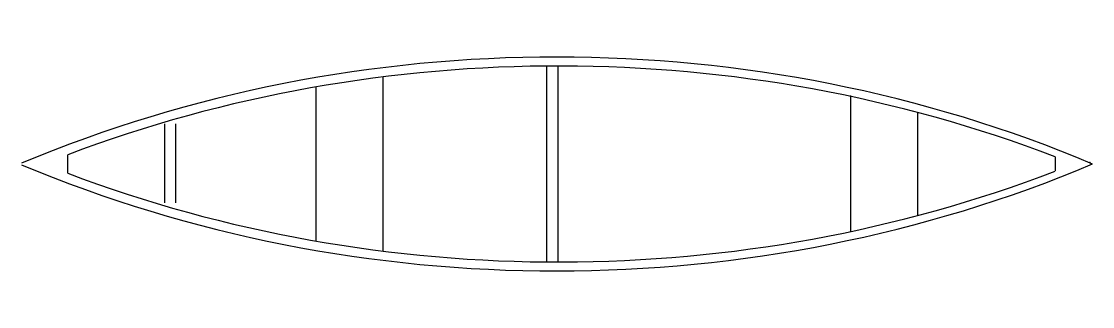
# Model space of a CAD drawing. Extents: x -24.97 to -20.4, y 145.5 to 146.72.
import ezdxf

# ---------------------------------------------------------------- set-up
doc = ezdxf.new("R2010")
doc.units = 0
doc.header["$MEASUREMENT"] = 0
doc.layers.add('01', color=1, linetype='CONTINUOUS')
doc.layers.add('02', color=2, linetype='CONTINUOUS')

msp = doc.modelspace()

# ---------------------------------------------------------------- linework, layer by layer
at = {"layer": '01'}
for p, q in [((-22.7316, 146.5298), (-22.7316, 145.6929)), ((-22.684, 146.5298), (-22.684, 145.6929)), ((-23.7161, 146.4388), (-23.7161, 145.7817)), ((-23.4302, 146.4835), (-23.4302, 145.7396)), ((-21.4341, 146.4039), (-21.4341, 145.8218)), ((-21.1482, 146.3316), (-21.1482, 145.8913)), ((-24.3629, 146.2835), (-24.3629, 145.945)), ((-24.3152, 146.2835), (-24.3152, 145.945))]:
    msp.add_line(p, q, dxfattribs=at)
at = {"layer": '02'}
for p, q in [((-24.7757, 146.0718), (-24.7757, 146.1511)), ((-20.5617, 146.1422), (-20.5617, 146.0822))]:
    msp.add_line(p, q, dxfattribs=at)
for centre, major_axis, start_param, end_param in [((-22.6909, 142.0548), (-5.2227, 0), 4.258582, 5.164644), ((-22.6804, 142.0143), (5.2254, 0), 1.153318, 1.983393), ((-22.6909, 150.1681), (-5.2227, 0), 1.118541, 2.024603), ((-22.6804, 150.2086), (-5.2254, 0), 1.1582, 1.988274)]:
    msp.add_ellipse(centre, major_axis=major_axis, ratio=0.8642, start_param=start_param, end_param=end_param, dxfattribs=at)
msp.add_point((-20.4129, 146.1183), dxfattribs=at)

doc.saveas('drawing.dxf')
